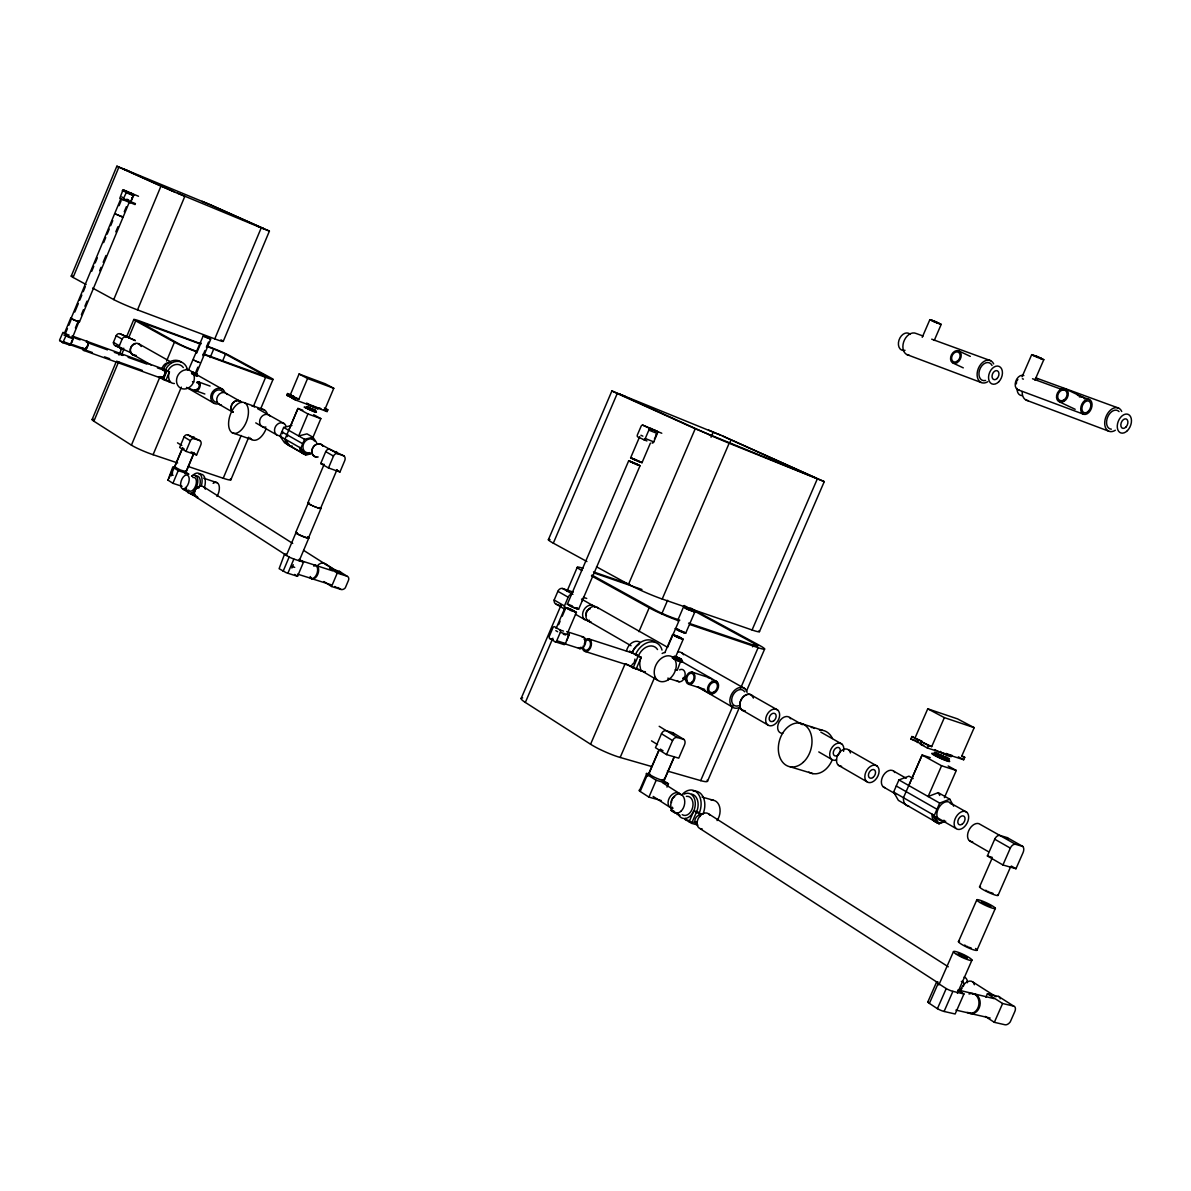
<?xml version="1.0" encoding="UTF-8"?>
<svg xmlns="http://www.w3.org/2000/svg" width="1191" height="1191" viewBox="0 0 1191 1191"><rect width="100%" height="100%" fill="white"/><g stroke="black" fill="none" stroke-linecap="round" stroke-linejoin="round"><path stroke-width="1.5" d="M122.881 199.835L126.618 191.9L123.06 189.741L119.77 198.376L130.295 202.753L133.854 194.848L123.313 189.741M62.766 342.68L66.473 334.805L62.974 332.349L59.55 340.15L62.766 342.68L70.448 345.241L73.544 336.696M197.751 497.213L190.813 494.012L191.111 493.253M193.374 494.473L193.076 495.233L197.364 496.647M194.848 494.488L194.55 495.233L190.813 494.012M697.941 825.065L691.614 823.338L685.153 819.468L685.54 818.455M689.232 821.477L692.447 822.639M71.252 276.089L116.867 166.174L207.055 203.438M86.109 284.53L73.098 277.443L118.877 167.157L116.926 166.234M64.463 333.182L70.686 318.22L71.773 318.473M120.931 198.584L71.088 318.369L72.16 319.054M65.386 333.554L67.455 328.567M68.84 325.247L70.909 320.26M74.825 311.982L78.338 303.526M79.737 300.132L81.851 295.07M83.251 291.676L85.365 286.599M91.677 271.384L93.791 266.308M95.191 262.928L97.305 257.851M103.632 242.622L105.731 237.545M107.145 234.165L109.244 229.089M110.659 225.709L112.758 220.633M119.07 205.656L121.154 200.654M75.405 327.957L77.475 322.969M81.39 314.692L83.489 309.615M84.903 306.236L87.003 301.174M99.657 270.729L101.056 267.35M103.17 262.273L105.969 255.514M115.81 231.843L117.924 226.766M124.251 211.76L126.335 206.743M72.189 338.304L79.008 321.555M78.412 321.466L79.499 321.838L129.328 202.128M220.901 339.837A18.475 1.087 22.6 0 1 214.767 338.884L137.516 309.898A18.907 1.117 22.5 0 1 113.741 299.581L160.949 186.138L118.877 167.157M130.295 352.447L115.482 345.822A3.915 3.424 -58.8 0 1 113.428 342.353L116.182 335.743A3.171 2.769 -59.1 0 1 120.023 333.778L135.268 340.552L120.023 333.778M121.422 349.231A3.945 3.439 -58.8 0 1 119.368 345.762L122.122 339.122A3.186 2.784 -59.1 0 1 125.978 337.142M137.516 309.898L184.828 196.321L179.141 193.865M92.124 419.53L116.152 361.885M118.966 355.097L121.795 348.308M126.737 336.443L133.809 319.486M177.638 462.957L153.088 454.709A17.165 1.846 22.3 0 1 131.427 445.151L93.881 421.212L118.683 361.677M121.527 354.873L123.641 349.782M128.613 337.872L135.7 320.87A17.061 1.087 22.5 0 1 142.057 321.898L200.981 343.827M131.427 445.151L160.1 376.52M166.546 361.081L174.422 342.204L135.7 320.87M166.04 369.984L169.42 371.92A9.93 8.516 -59.3 0 0 169.077 379.244L169.792 382.058L163.286 379.497L166.844 370.982L162.036 368.227M162.661 378.559L165.862 380.42L169.42 371.92L166.844 370.982M153.088 454.709L181.345 387.135M188.401 370.252L203.259 335.788M196.649 353.131L200.922 342.889M195.905 371.875L197.87 367.17M202.812 355.692L204.941 350.571M206.371 347.162L208.514 342.04M194.386 373.185L196.232 373.855L210.807 338.988L209.661 338.706M214.767 338.884L261.216 227.883L269.404 231.099L223.238 341.385M210.152 357.553L213.725 349.008L224.786 353.742L267.93 377.249L204.078 354.114M184.069 436.918L179.662 447.444L185.96 451.359L196.604 454.962L200.817 444.898A4.005 3.379 -57.6 0 0 200.162 440.73L187.925 434.849A3.231 2.739 -57.4 0 0 184.069 436.918L190.396 440.774A3.245 2.739 -57.5 0 1 194.252 438.705L200.162 440.73M182.059 486.33L172.903 483.308L167.946 480.107L172.784 466.991L173.663 467.08M169.033 478.127L172.338 470.237M171.474 474.092L182.491 447.816M193.82 453.622L186.258 471.681L180.422 470.043L174.705 466.976L182.268 448.903M222.628 360.962L225.501 354.114M185.96 451.359L190.396 440.774M172.903 483.308L178.233 470.624L173.231 467.453M185.096 473.869L194.029 452.52M187.091 490.722L184.248 489.784L184.65 488.861L184.248 489.784L188.818 492.181M193.061 495.233L196.47 487.089L198.942 487.908A9.513 5.077 -71.3 0 0 199.924 478.946A9.513 5.077 -71.3 0 0 195.532 476.177M188.163 466.485L223.223 478.261L241.178 435.489M253.4 406.399L265.608 377.324A16.853 1.087 22.7 0 0 270.759 377.845L229.699 355.662A14.56 0.908 22.6 0 0 211.373 347.698L207.904 346.417M230.905 479.705L248.755 437.186M260.903 408.29L273.037 379.378M293.046 398.181L286.793 395.293L287.522 393.551L293.79 396.439L293.046 398.181L294.609 399.03L291.721 397.973L292.465 396.231L298.867 399.208L307.576 378.5L299.075 374.004L290.41 394.608M290.172 397.124L290.902 395.382L287.522 393.551M312.161 453.131L305.491 454.843L284.604 442.814L279.974 436.174L283.652 427.45L291.929 425.395M324.399 407.977L327.853 409.838L327.123 411.565L295.234 399.893L295.978 398.151L292.465 396.231M288.728 430.323L297.973 408.468L307.933 413.947L298.658 435.966L306.995 433.866L312.92 437.201L316.612 442.576M305.491 454.843L300.847 448.144L304.568 439.315L312.92 437.201M312.31 438.884L320.841 418.637L313.665 414.706M299.075 374.004L325.217 383.785L333.778 388.296L325.128 408.841L327.853 409.838M320.721 463.493L325.709 451.642A3.633 2.963 -60.2 0 1 329.937 449.32L344.095 455.974A4.496 3.662 -60.2 0 1 344.735 460.649L339.956 471.978L328.478 467.959L320.721 463.493L323.982 464.639M299.149 559.353L303.497 562.152L297.512 576.325L286.287 572.737L279.111 568.688L284.604 553.994L286.168 554.277M309.079 503.987L307.784 503.078L324.131 464.326M295.636 532.69L308.231 503.034M286.302 555.587L295.964 532.66M283.116 571.308L289.115 557.09L196.396 497.243M328.478 467.959L333.495 456.064A3.647 2.978 -60.2 0 1 337.738 453.711L344.095 455.974M287.865 573.288L293.864 559.07L303.497 562.152M337.023 469.626L320.528 508.497M308.529 537.93L320.974 508.438L319.664 507.545M299.194 560.812L308.856 537.9M331.574 586.493L337.247 573.109L329.565 568.226L339.375 571.352L347.087 576.236A3.588 2.858 -57.4 0 1 348.457 580.389L345.316 587.803A4.436 3.543 -57.2 0 1 340.983 589.441L331.574 586.493L323.922 581.55M548.366 539.731L611.891 390.946L717.563 433.941M586.925 561.542L553.324 543.17L617.236 393.521L611.891 390.946M562.256 616.194L565.144 609.435L556.361 604.299A5.196 3.915 -60.4 0 1 554.157 600.026L557.879 591.317A4.198 3.171 -60.6 0 1 562.554 588.488L573.273 592.106M521.107 698.551L561.199 604.82M567.035 591.183L577.248 567.333M565.04 609.033A5.226 3.915 -60.5 0 1 564.43 605.936L568.167 597.197A4.228 3.171 -60.6 0 1 572.454 594.235M556.093 628.461L565.115 607.38L568.985 608.631M651.671 766.528L620.169 757.461A22.793 3.275 23.8 0 1 590.572 744.241L525.35 702.437L552.847 638.182M558.639 624.65L560.083 621.27M571.352 606.487L567.318 604.209L628.669 460.828L631.498 461.885M634.803 459.8L630.635 457.806L639.716 436.576M555.08 641.741A1.742 1.131 -72.7 0 0 556.748 640.728L560.365 632.302A1.861 1.221 -72.5 0 0 560.023 629.965L554.619 626.764A1.757 1.146 -72.4 0 0 552.922 627.791L549.379 636.068A1.965 1.28 -72.6 0 0 549.721 638.525L555.08 641.741L563.775 644.51A1.742 1.146 -72.7 0 0 565.457 643.512L569.06 635.101A1.861 1.221 -72.5 0 0 568.717 632.778M643.512 439.643A1.772 1.161 -68.3 0 0 645.254 438.511L648.857 430.13A1.98 1.295 -68.1 0 0 648.455 427.763L642.812 425.157A1.742 1.146 -68.1 0 0 641.086 426.274L637.453 434.745A1.861 1.221 -68.3 0 0 637.825 436.978L646.907 440.983M567.378 633.448L576.414 612.353L571.248 609.554M570.906 606.427L578.632 609.182L640.043 465.726L636.902 464.177M582.265 601.083L583.605 597.956M639.195 461.632L642.009 462.689L650.39 443.097M651.998 442.992A1.772 1.161 -68.3 0 0 653.755 441.876L657.328 433.509A1.965 1.295 -68.1 0 0 656.926 431.157L642.812 425.157M758.875 630.813A25.234 2.025 23.6 0 1 752.072 629.979L662.211 599.028A25.845 2.144 23.4 0 1 628.52 584.29L695.231 428.76L617.236 393.521M711.057 437.216L713.23 432.154M590.572 744.241L625.007 664.087M638.927 631.677L649.184 607.797L591.421 575.863M662.211 599.028L729.145 443.26L824.261 481.626L759.456 631.632M729.621 443.156L731.08 439.777L725.513 437.32M636.619 667.883L636.158 668.94L633.091 667.957L638.108 656.286L629.384 651.224L632.451 652.206A13.637 9.96 -60.5 0 1 639.061 644.286M638.108 656.286L641.175 657.283A13.696 9.975 -60.5 0 0 640.192 667.064L640.832 670.741L636.173 668.94L641.175 657.283L635.428 654.722A18.029 13.146 -60.5 0 1 649.795 642.009A18.029 13.146 -60.5 0 1 662.017 650.078M661.794 613.782L667.6 600.294M677.59 620.705L684.125 605.504L755.317 644.137A15.021 1.28 23.6 0 1 754.722 645.567L688.562 623.131M664.92 652.489L672.617 634.595L678.274 636.485M620.169 757.461L654.708 677.203M667.928 646.46L678.959 620.839A22.852 2.01 23.5 0 1 649.184 607.797M677.441 630.099L685.688 633.21L694.815 612.04L691.807 610.373M676.205 655.512L683.217 639.254L679.257 637.066M680.612 661.243L677.262 670.31L675.133 669.789M661.481 733.745L655.467 747.695L666.528 754.588L678.751 758.161L684.512 744.822A5.345 3.811 -59.5 0 0 684.066 739.537L672.93 732.748L666.171 730.723A4.302 3.082 -59.5 0 0 661.481 733.745L672.587 740.564A4.332 3.082 -59.5 0 1 677.292 737.512L684.066 739.537M650.271 774.448L646.862 773.48L639.656 790.199A5.345 0.819 24 0 0 640.177 791.449L648.916 797.121L661.199 800.516M640.177 791.449L647.398 774.686A5.345 0.789 24 0 1 646.862 773.48M647.562 776.353L658.995 749.839M649.021 773.51L659.025 750.3M666.528 754.588L672.587 740.564M648.916 797.121L656.167 780.284L647.398 774.686M663.491 781.504L674.225 756.627M664.236 780.313L674.24 757.089M666.99 787.102L668.434 783.752L662.3 779.852M680.076 815.448L671.039 810.386L672.394 807.23M673.481 811.979L676.637 812.843M752.072 629.979L817.279 479.005M752.578 646.817L754.052 643.423M667.422 771.053L700.68 780.611L733.075 705.623M740.445 688.592L758.116 647.681A22.391 1.906 23.6 0 0 759.114 645.18L690.482 607.991M698.12 812.054L693.817 810.877L689.127 821.73L689.559 820.733L685.153 819.468M707.499 781.236L739.001 708.362M746.325 691.42L764.637 649.05M691.614 823.338L696.318 812.47L693.817 810.877M922.221 337.321L929.858 319.664L933.461 320.915M934.25 340.447L941.203 324.384L936.841 322.299M1022.072 376.773L1031.704 354.635L1035.708 356.035M1034.905 380.123L1043.807 359.667L1040.443 358.015M920.703 743.631L910.817 738.956L911.889 736.529L921.774 741.189L920.449 744.226L927.327 747.978L963.683 759.739L964.74 757.327L962.06 755.868M915.179 737.601L927.744 708.824L957.534 718.888L974.178 727.656L961.643 756.33L964.74 757.327M945.728 821.195L939.014 823.83L898.386 800.367L893.622 792.075L898.922 779.926L908.956 776.16L913.184 778.542M917.398 742.559L918.469 740.117L921.774 741.189M927.327 747.978L928.385 745.536L931.704 746.608L944.359 717.622L974.178 727.656M944.389 797.642L956.284 770.458L941.575 765.768L928.131 796.526L938.21 792.655L949.793 799.191L953.678 806.188M939.014 823.83L934.28 815.448L939.684 803.091L949.793 799.191M908.778 785.524L922.132 755.034L930.26 757.64M987.369 855.957L994.708 839.208A5.166 3.29 -61.3 0 1 999.978 835.457L1007.199 837.615L1022.846 846.473A6.417 4.064 -61.3 0 1 1023.009 852.726L1015.968 868.73L1002.926 864.964L987.369 855.957L992.252 857.371M927.878 1001.854L936.662 981.86M979.508 886.938L991.969 858.547M958.16 990.227L963.951 993.964L955.152 1013.988L944.091 1011.457A6.595 1.161 25.6 0 1 937.406 1008.688L929.397 1003.403L938.18 983.379A5.315 0.893 25.4 0 1 937.913 981.86M938.821 984.987L953.425 951.728M958.457 941.679L976.754 899.994M937.406 1008.688L946.22 988.59L938.18 983.379M1002.926 864.964L1010.325 848.111A5.211 3.29 -61.3 0 1 1015.61 844.33L1022.846 846.473M944.091 1011.457L952.904 991.359L963.951 993.964M998.118 895.23L1010.608 866.81M957.356 993.354L971.99 960.065M977.052 950.016L995.378 908.286M985.895 997.18L987.399 993.785L998.534 996.435L1013.764 1006.142A5.092 3.126 -59.6 0 1 1014.851 1011.472L1010.266 1021.878A6.283 3.856 -59.4 0 1 1005.01 1024.766L994.336 1022.325L985.24 1016.414M994.336 1022.325L1002.614 1003.507L1013.764 1006.142M186.332 491.377L186.749 490.454M129.491 193.597L130.534 192.689M164.358 379.557L165.951 380.227M165.862 380.42L166.189 379.646M677.217 814.659L677.783 813.438A12.863 8.992 -76 0 0 689.515 816.654A12.863 8.992 -76 0 0 694.889 800.158A12.863 8.992 -76 0 0 684.081 794.144M320.974 508.438L319.962 508.453M307.784 503.078L308.811 503.093M318.354 407.992L308.603 404.181M313.754 409.644L308.782 407.53L310.538 408.066M174.705 466.976L175.524 466.946M311.447 453.116A8.933 7.354 -60 0 1 304.375 454.188L299.73 447.503A8.769 7.206 -60 0 0 303.08 453.667L307.71 453.339M196.232 373.855L197.2 374.168L195.473 373.289M680.999 661.645L675.55 659.844M683.217 639.254L679.748 638.138M694.815 612.04L687.817 609.479M576.414 612.353L566.35 607.931L567.184 608.035M567.318 604.209L569.432 604.656M941.203 324.384L939.386 323.863M1043.807 359.667L1042.75 359.429M936.766 755.436L944.046 759.248M674.389 657.477L676.324 659.01M314.632 407.56L309.764 405.55M306.936 404.091L318.057 408.93L316.151 407.813M193.82 382.043L192.51 381.656M196.202 375.627L195.771 375.15M197.111 374.182L195.116 373.527M640.043 465.726L636.247 464.282M116.614 214.44L123.09 217.149L122.42 216.822M683.842 632.629L683.515 631.93M676.95 629.161L677.277 629.845M576.563 608.527L577.397 608.631L576.444 607.842M115.14 213.755L115.81 214.201M630.635 457.806L633.448 458.863M193.463 359.667L194.059 360.307M992.981 893.31L990.287 892.446M955.911 1010.087L970.248 1013.377M969.057 1013.199L990.138 1018.037M78.412 321.585L79.291 321.853M168.363 479.705L167.946 480.107M70.894 318.205L72.085 318.548M958.204 990.019L994.128 998.639M318.994 508.215L320.26 508.542M308.514 502.989L309.481 503.227M204.405 336.234L203.438 336.07M671.039 810.386L674.18 811.25M696.318 812.47L702.884 814.287A16.912 11.865 -76.1 0 0 703.479 797.702A16.912 11.865 -76.1 0 0 693.177 791.181M931.779 320.319L932.285 320.855M939.282 323.714L938.791 323.178M702.02 797.047L713.603 800.322M1033.848 355.38L1033.475 355.528M938.478 756.002L937.525 755.868L943.734 758.89M656.167 780.284L668.434 783.752M1042.214 359.087L1040.83 358.655M939.223 754.305L938.27 754.171L945.252 757.134M935.992 822.326L936.811 822.564L932.077 814.182A12.342 8.054 -61.2 0 0 935.352 822.028L936.811 822.564A12.58 8.203 -61.2 0 0 941.798 822.326M940.473 751.417L940.086 751.729M565.606 634.967L563.298 634.222M676.16 656.837L674.255 656.256L675.893 657.209M674.255 657.209L672.543 656.881L677.307 659.457M679.972 659.01L680.954 659.189L680.24 658.638M673.883 658.087L672.245 657.953M196.009 374.852L196.47 374.748M306.846 407.843L305.432 407.575L308.99 409.362M308.931 408.87L309.079 409.228M71.505 338.214L67.753 336.859M312.637 410.701L313.605 411.059L312.489 410.344M314.722 411.729L316.478 412.101M316.062 412.324L308.305 409.138M790.228 766.81L812.843 773.629M680.642 638.45L682.056 638.733L680.225 637.527M570.206 605.102L568.569 604.745L570.34 605.996M676.905 628.952L675.103 628.565L678.096 630.262M77.713 321.362L78.829 321.734M317.714 507.813L319.292 508.319M297.556 574.136L312.593 578.856M311.595 578.632L331.009 584.736M686.775 608.229L685.793 608.303M191.111 451.925L192.317 452.312M563.879 643.527L580.032 648.678M299.313 560.142L332.617 570.846M688.964 684.363L704.7 689.381M585.362 651.522L630.902 666.037M667.794 678.155L679.138 681.773M337.247 573.109L347.087 576.236M799.89 723.131L822.371 730.277M549.721 638.525L553.205 639.641M556.748 640.728L565.457 643.512M560.365 632.302L569.06 635.101M203.453 335.788L204.286 336.085M920.449 744.226L923.754 745.298M566.722 631.558L582.846 636.768M691.792 672.037L709.24 677.679M588.354 638.778L633.82 653.472M560.023 629.965L563.507 631.096M910.817 738.956L916.013 740.638M293.864 559.07L289.115 557.09M556.361 604.299L561.482 605.996M203.706 478.216L217.298 482.757M178.233 470.624L188.893 474.167L184.947 471.681M639.969 461.929L640.758 462.153L639.716 461.557M583.411 597.331L586.731 598.448M679.808 620.169L672.9 617.801A15.319 1.355 23.5 0 1 655.765 610.298L591.942 575.059M689.515 624.426L758.116 647.681M195.428 374.644L197.736 375.388L195.458 374.242M196.381 375.805L193.761 374.748M593.505 571.903L629.741 584.424M594.488 573.109L641.949 589.5M307.918 408.23L304.137 407.128L313.843 411.61M308.752 408.826L307.293 408.439L308.305 409.049M193.344 372.411L191.691 371.83L193.835 372.947M307.829 404.359L309.005 404.776M232.215 432.735L251.896 439.628M937.436 755.63L939.193 756.255M196.738 361.439L199.656 362.615M76.79 320.96L78.115 321.51M302.782 410.21L297.929 408.439L285.036 439.077A8.679 7.176 -59.9 0 0 288.386 445.196L289.666 445.732A8.858 7.325 -59.9 0 0 292.435 446.193M304.375 454.188L288.966 445.479M675.55 656.494L677.515 657.343M679.346 658.787L681.877 659.606L676.384 656.792M1022.354 378.753L1023.411 379.125M567.214 607.827L570.102 609.063M572.543 611.117L575.179 611.817L572.38 610.06M576.533 608.735L572.35 607.097M187.27 387.864L195.652 390.871M316.181 507.277L317.997 507.917M244.751 402.856A16.257 8.784 -70.3 0 1 242.101 429.088A16.257 8.784 -70.3 0 1 228.702 421.525A16.257 8.784 -70.3 0 1 244.751 402.856L264.372 409.927M72.413 344.541L84.085 348.725M63.704 341.802L71.043 344.437M59.818 340.939L65.684 343.038M68.706 344.244L92.436 352.536M104.51 356.868L109.691 358.714M116.584 361.186L142.444 370.461M83.459 350.318L161.053 378.128M194.877 390.425L204.852 393.998M677.664 629.369L678.572 629.697M683.902 632.838L678.691 630.694M208.619 338.274L209.869 338.795M66.294 334.105L69.152 335.118M164.656 369.508L72.13 335.981A4.496 2.174 -69.9 0 1 72.979 337.976M198.45 381.894L210.078 386.092M75.093 338.08L80.095 339.882M88.476 343.008L107.428 349.856M114.321 352.342L122.941 355.439M128.107 357.315L147.059 364.148M157.406 367.885L162.572 369.746M66.264 335.639L73.604 338.289M307.933 413.947L320.841 418.637M115.482 345.822L121.393 347.966M923.04 336.011L916.117 333.48A11.523 8.114 -68.3 0 0 903.641 342.011A11.523 8.114 -68.3 0 0 909.031 355.141M931.704 339.167L990.629 360.679M1118.706 408.141L1035.872 377.889A12.133 8.173 -67.9 0 1 1037.614 379.17M1032.523 378.753L1063.637 390.142M1077.453 395.204L1089.557 399.625A7.905 5.226 -67.9 0 1 1088.887 412.443A7.905 5.226 -67.9 0 1 1080.713 408.528A7.905 5.226 -67.9 0 1 1089.557 399.625M290.902 395.382L293.79 396.439M295.978 398.151L298.867 399.208M286.793 395.293L293.492 397.749M1040.353 358.58L1041.693 359.072M931.675 320.156L938.568 322.969M937.6 323.118L938.538 323.461M197.17 351.568L192.317 349.752A11.523 0.759 22.6 0 1 179.781 344.303L138.93 321.615L199.909 343.857M203.125 354.233L265.608 377.324M1017.739 389.68L1083.229 414.111M206.817 346.432L213.725 349.008M637.23 464.669L638.808 465.19L637.766 464.594M307.576 378.5L333.778 388.296M906.961 354.62L981.146 382.505M1026.18 400.131L1108.642 431.142M192.213 372.828L193.329 373.334M194.758 374.391L195.875 374.897M194.49 375.031L197.468 376.028L195.637 375.001M307.07 407.903L309.184 408.707M75.762 320.662L77.207 321.198M193.865 372.604L192.555 372.336M197.766 361.915L198.718 362.272M309.69 407.486C297.795 403.407 323.401 414.394 313.769 409.213M207.666 337.887L209.05 338.497M1035.143 355.722L1039.788 357.628M936.513 322.687L938.18 323.416M314.513 506.622L316.478 507.366M945.014 754.037L943.257 753.308M939.937 754.558L941.694 755.288M938.344 755.943L939.401 756.359M678.632 658.504L679.748 659.07M675.342 657.596L676.592 658.087M678.304 659.874L681.371 660.782L679.689 659.635M121.75 216.702L119.829 215.928M677.113 636.128L673.778 635.116L675.61 636.307M678.721 637.721L680.255 638.465M571.189 605.445L572.305 605.891M645.254 438.511L653.755 441.876M632.466 462.272L629.92 461.364L632.838 462.823M678.066 629.369L679.599 630.099M639.999 462.019L637.096 460.783M687.147 608.229L689.842 609.345M688.696 608.958L684.215 607.395L686.403 608.646M648.455 427.763L656.926 431.157M653.919 430.1L661.779 433.241M648.857 430.13L657.328 433.509M128.702 199.984L126.782 199.195M193.686 372.47L195.145 373.081M193.106 373.17L194.059 373.557M194.029 374.108L194.982 374.57M74.661 320.215L76.164 320.811M625.23 396.32L619.499 394.117L708.094 434.239M123.864 198.882L135.432 203.646M135.059 204.554L128.479 201.889A4.496 2.188 -68.2 0 0 129.7 201.8M1036.646 356.317L1038.239 356.958M1038.85 357.985L1034.324 356.064M126.41 191.2L138.498 196.262M122.271 190.664L126.603 192.421M126.41 192.763L133.645 195.711M206.862 337.559L208.097 338.14M934.28 321.153L935.754 321.764M936.796 322.88L933.863 321.659M708.541 430.04L720.719 435.266M729.145 443.26L708.675 434.67M258.134 226.498L263.792 228.732L211.819 205.447M638.748 461.527L635.83 460.307M631.945 461.989L636.292 463.85M635.145 463.82L636.783 464.55M128.807 171.057L122.494 168.556L171.608 190.679M261.216 227.883L177.623 193.225M633.895 458.982L636.798 460.188M635.532 459.711L631.87 458.341L632.897 458.922M202.113 201.294L208.246 203.929M207.532 203.542L269.404 231.099M178.322 193.612L173.722 191.677M209.437 204.346L211.343 205.165M717.592 433.792L725.245 437.052M117.656 215.02L118.743 215.467M633.359 462.584L634.848 463.21M633.865 463.344L635.369 463.969M205.835 337.187L207.07 337.723M195.711 361.067L196.857 361.558M74.72 320.156L70.686 318.22M73.589 319.754L75.063 320.364M193.061 373.766L194.014 374.182M677.56 637.364L678.944 637.959M569.908 608.839L571.397 609.464M571.606 610.909L565.115 607.38M678.81 658.697L675.937 657.387M677.217 659.561L682.592 661.303L678.796 659.189M312.831 505.907L314.811 506.711M676.845 660.439L682.205 662.181L680.969 661.199M171.474 190.709L174.556 191.93M173.052 191.289L160.949 186.138M722.341 435.966L824.261 481.626M636.694 460.202L642.009 462.689M635.934 460.292L633.046 459.071M632.406 462.704L633.984 463.329M934.22 321.734L929.858 319.664M1039.341 357.523L1041.202 358.253M204.882 336.77L206.058 337.291M695.231 428.76L816.594 478.35L731.08 439.777M115.78 214.052L116.658 214.574M195.83 361.126L193.954 360.263M194.967 373.051L196.53 373.885M194.773 373.929L196.664 374.718M72.591 319.307L73.991 319.903M192.168 373.364L193.299 373.795M191.9 374.004L193.031 374.436M637.825 460.694L638.852 461.155M689.768 609.42L691.197 609.956M635.875 463.716L637.617 464.445M680.671 630.56L682.101 631.081M678.2 636.575L679.629 637.096M676.19 636.753L677.634 637.274M940.562 756.851L941.887 757.402M678.319 657.581L680.195 658.459M677.873 658.191L675.193 656.985M677.813 658.742L679.183 659.219M122.747 197.468L121.735 196.991M642.857 436.159L640.937 435.266M313.129 505.996L309.868 504.493M987.875 891.374L989.096 891.94M1034.145 355.871L1035.068 356.303M953.187 363.136L963.296 367.87M121.929 216.434L123.06 217.015M204.063 336.383L205.09 336.859M631.811 462.361L628.669 460.828M1059.528 401.903L1075.16 409.287M958.532 350.809L970.308 356.392M313.248 410.433L314.722 411.148M1065.23 388.802L1082.396 397.02M690.825 609.896L692.447 610.551M686.567 608.884L693.653 611.534L692.611 610.789M193.329 372.723L192.406 372.351M191.409 373.006L192.629 373.483M942.319 752.891L940.682 752.072M942.617 755.704L943.495 756.121M676.577 636.783L672.617 634.595M675.952 659.874L673.391 658.727M311.536 505.267L308.782 503.882M1041.366 358.446L1042.482 359.116M1033.148 355.514L1031.793 354.769M314.394 410.969L315.779 411.684M685.525 608.348L687.207 609.063M942.825 757.923L943.778 758.414M683.351 631.677L685.688 633.21M927.744 708.824L944.359 717.622M78.01 320.989L79.038 321.466M323.669 409.704L327.123 411.565M319.322 407.813L320.96 408.707M64.835 335.549L63.867 334.984M958.323 756.836L963.683 759.739M92.615 288.073L113.741 299.581M931.704 746.608L921.506 741.785L928.385 745.536M291.721 397.973L295.234 399.893M911.889 736.529L918.469 740.117M596.527 566.797L628.52 584.29M948.155 765.977L956.284 770.458M941.575 765.768L922.087 755.02L903.448 797.717A12.178 8.039 -61.2 0 0 906.738 805.503L908.197 806.039A12.416 8.188 -61.2 0 0 908.956 806.262M557.641 631.736L555.825 630.649M985.716 890.228L986.729 890.794M257.569 408.677L284.426 423.773M321.793 444.853L337.738 453.711M194.297 373.349L222.821 389.442M139.496 344.214L169.732 361.305M226.305 393.447L240.567 401.516A6.595 5.553 -59.6 0 0 232.334 403.496A6.595 5.553 -59.6 0 0 232.945 412.25L218.742 404.077M949.822 802.674L966.764 812.247A9.781 6.327 -61.3 0 1 962.968 827.983A9.781 6.327 -61.3 0 1 954.467 820.867A9.781 6.327 -61.3 0 1 966.764 812.247M893.756 771.202L906.232 778.274M283.652 427.45L304.568 439.315M682.22 653.159L744.837 688.621M820.837 732.137L841.873 744.062M184.143 448.977L182.67 448.069M325.709 451.642L333.495 456.064M1015.61 844.33L980.223 824.41A9.826 6.327 -61.2 0 0 968.685 830.737A9.826 6.327 -61.2 0 0 972.645 841.695M597.212 607.38L667.689 647.383M848.707 749.943L877.157 766.096A9.394 6.297 -61.1 0 1 873.628 781.266A9.394 6.297 -61.1 0 1 865.128 774.254A9.394 6.297 -61.1 0 1 877.157 766.096M751.685 695.276L777.649 710.015A8.962 6.253 -60.9 0 1 774.403 724.575A8.962 6.253 -60.9 0 1 765.917 717.682A8.962 6.253 -60.9 0 1 777.649 710.015M562.554 588.488L572.856 594.339M581.506 599.073L593.877 606.1M789.678 717.488L802.332 724.679M898.922 779.926L939.684 803.091M116.182 335.743L122.122 339.122M281.82 431.812L302.708 443.722M994.708 839.208L1010.325 848.111M680.225 660.677L716.967 681.654A7.012 5.002 -60.8 0 1 714.481 693.058A7.012 5.002 -60.8 0 1 707.692 687.594A7.012 5.002 -60.8 0 1 716.967 681.654M557.879 591.317L568.167 597.197M896.272 786L936.975 809.27M279.974 436.174L300.847 448.144M255.752 422.879L276.625 434.804M336.845 470.177L339.956 471.978M113.428 342.353L119.368 345.762M132.32 354.218L151.331 365.146M893.622 792.075L934.28 815.448M936.111 817.026L956.06 828.504M883.32 786.909L895.766 794.069M186.496 387.373L213.293 402.811M818.783 751.923L831.675 759.352M554.157 600.026L564.43 605.936M838.464 765.307L866.795 781.668M969.459 840.757L988.604 851.803M587.967 620.868L631.051 645.73M741.814 709.91L767.689 724.843M1011.308 866.036L1015.968 868.73M575.417 614.228L584.662 619.558M168.675 380.435L170.149 381.284M683.664 678.483L686.85 680.329M698 686.775L709.151 693.222M682.89 678.364L686.09 680.225M697.271 686.686L732.405 707.037M167.157 380.524L169.792 382.058M158.492 376.713L163.286 379.497M173.112 475.298L171.653 474.36M657.536 680.15L640.43 670.101A13.682 9.975 -60.5 0 0 645.403 671.679M637.661 668.866L640.832 670.741M631.811 666.394L636.173 668.94M625.841 663.7L633.091 667.957M307.606 403.675L306.697 403.049M67.143 343.574L70.031 345.286M187.925 434.849L194.252 438.705M659.189 726.302L677.292 737.512M674.314 659.025L673.436 658.444M177.489 442.829L181.836 445.508M193.433 453.012L196.604 454.962M651.492 740.847L657.566 744.598M577.412 608.154L578.632 609.182M325.411 563.849L341.251 573.898M203.721 486.925L292.718 543.424M303.645 550.376L336.443 571.189M662.464 782.651L679.436 793.459M972.63 981.846L996.018 996.763M196.47 487.089L197.87 487.982M708.511 813.795L948.289 966.794M987.399 993.785L1002.614 1003.507M337.916 587.476L340.983 589.441M78.636 321.317L79.499 321.838M182.863 488.935L184.248 489.829M653.159 796.437L670.057 807.364M936.305 981.712L699.013 827.939A8.531 5.94 -58.7 0 1 699.638 816.416A8.531 5.94 -58.7 0 1 709.598 814.972M294.624 574.434L297.512 576.325M185.498 471.011L186.258 471.681M285.974 440.402L289.666 445.732M938.21 792.655L939.773 795.454M943.57 821.433A12.58 8.203 -61.2 0 1 942.691 821.924M944.21 820.331A10.272 6.684 -61.2 0 1 936.9 815.775A10.272 6.684 -61.2 0 1 942.155 803.731A10.272 6.684 -61.2 0 1 951.281 804.148M336.279 451.568A4.481 3.662 -60.2 0 1 337.217 453.25M309.69 452.64A7.295 6 -60 0 1 303.109 448.605A7.295 6 -60 0 1 306.742 440A7.295 6 -60 0 1 314.558 441.057M287.225 436.591A7.22 5.97 -59.9 0 1 287.76 434.804M282.356 433.703A6.967 5.761 -59.9 0 1 282.863 431.991M265.921 427.063A6.699 5.598 -59.8 0 1 259.787 423.311A6.699 5.598 -59.8 0 1 263.107 415.391A6.699 5.598 -59.8 0 1 270.402 416.403M280.853 435.578A6.774 5.627 -59.9 0 1 274.585 431.261A6.774 5.627 -59.9 0 1 279.022 423.267A6.774 5.627 -59.9 0 1 286.063 426.199M192.838 477.531A7.206 3.841 -71.3 0 1 195.741 485.526A7.206 3.841 -71.3 0 1 188.565 490.126M213.129 483.338A9.468 5.106 -71.3 0 1 219.025 485.318A9.468 5.106 -71.3 0 1 216.985 496.394M191.587 476.162A9.528 5.077 -71.3 0 1 197.78 480.092A9.528 5.077 -71.3 0 1 192.6 492.449A9.528 5.077 -71.3 0 1 186.421 488.489M191.989 476.206A12.55 6.699 -71.3 0 1 200.118 474.197A12.55 6.699 -71.3 0 1 201.413 485.69M199.076 474.405A12.535 6.714 -71.3 0 1 204.644 486.762M193.418 494.682A9.513 5.092 -71.3 0 1 191.156 493.223M163.777 378.589A3.752 1.935 -70 0 1 163.375 378.232M163.524 370.595A3.752 1.935 -70 0 1 164.418 371.041M164.82 373.2A3.752 1.935 -70 0 1 162.869 377.264A3.752 1.935 -70 0 1 160.547 376.773M162.393 367.483A7.474 6.417 -59.2 0 1 171.34 362.808M187.032 368.198A13.086 11.225 -59.3 0 0 176.566 361.394A13.086 11.225 -59.3 0 0 165.37 370.148L167.946 371.071A9.915 8.516 -59.3 0 1 175.271 364.625A9.915 8.516 -59.3 0 1 183.31 367.543M163.465 369.061A13.071 11.21 -59.2 0 1 181.687 362.287M174.407 383.532A9.915 8.516 -59.3 0 1 170.239 382.043M171.028 382.43A9.915 8.501 -59.2 0 1 169.077 381.373M123.879 348.323A6.119 5.33 -59 0 1 122.435 348.442M121.05 348.159A6.119 5.33 -59 0 1 119.829 347.489A6.104 3.052 -69.8 0 0 121.14 348.159M136.34 355.469A6.163 5.36 -59.1 0 1 130.281 350.883A6.163 5.36 -59.1 0 1 135.372 343.812M138.216 343.976A6.163 5.36 -59.1 0 1 139.451 344.646M193.805 436.889A3.99 3.379 -57.5 0 1 194.431 437.707M171.415 475.79A6.223 5.255 -56.1 0 1 172.65 472.842M196.173 351.658A17.195 1.131 22.6 0 1 174.422 342.204M230.339 478.976A16.808 1.786 22.5 0 1 223.223 478.261M93.881 421.212A17.031 1.772 22.2 0 1 93.613 419.396M197.632 497.868A6.327 5.3 -56.2 0 1 196.292 488.31A6.327 5.3 -56.2 0 1 205.373 489.173M336.07 587.103A6.908 5.508 -57.2 0 1 334.775 586.463M73.098 277.443A18.728 1.072 22.5 0 1 72.934 276.342M294.713 567.333A6.982 0.893 22.7 0 1 291.869 566.44M307.859 537.052A6.982 0.804 22.7 0 1 306.757 537.707A6.982 0.804 22.7 0 1 298.465 534.342A6.982 0.804 22.7 0 1 296.708 532.526M293.254 564.713A6.997 3.975 -72.1 0 1 291.855 568.033M313.754 566.112A6.938 4.005 -72.2 0 1 318.563 568.717A6.938 4.005 -72.2 0 1 315.585 577.62A6.938 4.005 -72.2 0 1 310.256 576.533M221.452 405.044A6.536 5.523 -59.6 0 1 217.67 396.112A6.536 5.523 -59.6 0 1 227.317 394.504M134.94 355.171A6.163 5.36 -59.1 0 1 130.325 349.946A6.163 5.36 -59.1 0 1 134.94 343.514A6.163 5.36 -59.1 0 1 141.148 346.507M318.176 456.957A6.923 5.687 -60 0 1 311.953 453.131A6.923 5.687 -60 0 1 315.392 444.958A6.923 5.687 -60 0 1 322.821 445.955M339.375 571.352A3.573 2.858 -57.4 0 1 341.013 573.333M317.059 566.201A6.833 5.493 -57.1 0 1 326.423 564.876M339.658 573.094A6.893 4.02 -72.2 0 1 340.641 573.437M313.903 565.323A6.938 4.005 -72.2 0 1 317.074 573.303A6.938 4.005 -72.2 0 1 309.824 577.486M86.526 347.191A3.499 1.712 -69.9 0 1 83.742 348.382M86.764 342.293A3.499 1.712 -69.9 0 0 86.333 342.174A3.826 1.876 -69.9 0 1 86.749 342.383M72.1 337.217A3.513 1.697 -69.9 0 1 72.323 337.753M71.907 340.983A3.513 1.697 -69.9 0 1 71.505 341.787M82.983 348.501A4.466 2.188 -69.9 0 0 87.092 347.162A4.466 2.188 -69.9 0 0 86.586 341.251A4.794 2.352 -69.9 0 1 87.926 345.137A4.794 2.352 -69.9 0 1 84.963 350.214A4.794 2.352 -69.9 0 1 82.551 348.174M72.919 339.018A4.496 2.174 -69.9 0 1 70.879 343.514A4.496 2.174 -69.9 0 1 68.259 343.812M198.48 383.115A3.707 1.95 -70 0 1 198.882 384.44M197.423 388.713A3.707 1.95 -70 0 1 196.857 389.263M197.036 382.713A3.707 1.95 -70 0 1 198.093 382.743M197.14 381.849A4.645 2.442 -70 0 1 199.016 386.822A4.645 2.442 -70 0 1 194.386 389.963M262.154 409.287A16.168 8.843 -70.3 0 1 267.439 414.111M265.921 429.251A16.168 8.843 -70.3 0 1 250.11 437.946M251.882 406.027A6.64 5.568 -59.8 0 1 254.606 407.009M233.198 412.146A6.595 5.553 -59.6 0 1 233.138 402.737A6.595 5.553 -59.6 0 1 241.847 402.484M131.546 194.49A3.513 1.712 -68.2 0 1 131.903 194.788M132.052 197.602A3.513 1.712 -68.2 0 1 131.754 198.465M131.352 193.493A4.496 2.188 -68.2 0 1 132.692 194.609M132.826 195.458A4.496 2.188 -68.2 0 1 132.782 196.47M132.573 197.557A4.496 2.188 -68.2 0 1 130.385 201.339M307.531 537.096A6.982 0.804 22.7 0 1 305.983 537.617A6.982 0.804 22.7 0 1 297.303 533.94A6.982 0.804 22.7 0 1 297.348 532.779M316.642 456.957A6.923 5.687 -60 0 1 312.846 447.608A6.923 5.687 -60 0 1 322.85 445.776M216.985 402.394A6.506 5.508 -59.5 0 1 213.204 393.492A6.506 5.508 -59.5 0 1 222.836 391.884M218.608 403.853A8.218 6.967 -59.5 0 1 210.837 398.523A8.218 6.967 -59.5 0 1 216.241 388.802A8.218 6.967 -59.5 0 1 224.95 392.464M186.392 368.912A8.039 6.878 -59.4 0 1 187.955 369.776M197.051 390.053A3.707 1.95 -70 0 1 196.009 390.023M197.185 382.728A4.645 2.442 -70 0 1 200.133 383.815A4.645 2.442 -70 0 1 198.629 389.517A4.645 2.442 -70 0 1 195.16 390.41M87.256 345.941A3.826 1.876 -69.9 0 1 85.127 349.305A3.826 1.876 -69.9 0 1 83.206 348.487M163.807 370.237A3.752 1.935 -70 0 1 164.686 370.729M164.953 371.309A3.752 1.935 -70 0 1 163.867 376.043A3.752 1.935 -70 0 1 161.023 376.892M162.631 369.91A4.69 2.412 -70 0 1 165.594 371.294A4.69 2.412 -70 0 1 163.554 377.294A4.69 2.412 -70 0 1 160.249 376.937M985.567 380.45A9.424 6.461 -68.1 0 1 978.987 375.031A9.424 6.461 -68.1 0 1 983.826 363.91A9.424 6.461 -68.1 0 1 992.058 365.488M987.756 381.745A11.91 8.158 -68.1 0 1 977.498 377.711A11.91 8.158 -68.1 0 1 982.545 362.466A11.91 8.158 -68.1 0 1 993.681 363.895M905.026 350.303A9.096 6.417 -68.3 0 1 898.997 340.105A9.096 6.417 -68.3 0 1 910.237 334.373M1111.337 429.162A9.945 6.506 -67.7 0 1 1107.779 416.835A9.945 6.506 -67.7 0 1 1119.034 411.58M1115.357 430.249A12.565 8.218 -67.7 0 1 1105.025 426.184A12.565 8.218 -67.7 0 1 1110.459 410.136A12.565 8.218 -67.7 0 1 1121.728 411.461M1028.265 400.652A12.133 8.173 -67.9 0 1 1022.176 391.541M1021.878 395.62A9.588 6.476 -68 0 1 1017.054 388.415M1019.064 390.023A7.697 5.211 -68 0 1 1015.729 381.343A7.697 5.211 -68 0 1 1023.873 375.582M1016.355 383.904A6.089 4.124 -68 0 1 1016.578 382.371M1017.069 380.867A6.089 4.124 -68 0 1 1017.829 379.482M1079.433 396.96A7.116 5.464 -61.6 0 1 1084.599 398.851M738.614 705.757A8.828 6.238 -60.9 0 1 731.78 701.529A8.828 6.238 -60.9 0 1 736.261 691.167A8.828 6.238 -60.9 0 1 744.628 691.807M744.851 710.744A8.858 6.238 -60.9 0 1 739.745 704.119A8.858 6.238 -60.9 0 1 746.087 694.71A8.858 6.238 -60.9 0 1 753.382 698.075M738.599 707.826A11.151 7.875 -60.9 0 1 729.875 701.678A11.151 7.875 -60.9 0 1 737.11 688.458A11.151 7.875 -60.9 0 1 747.07 692.343M678.334 651.879A10.808 7.816 -60.8 0 1 683.589 654.737M649.765 429.266A1.742 1.146 -68.1 0 1 651.269 428.537M651.73 429.996A6.193 4.079 -68.2 0 1 655.452 431.723M655.913 434.432A6.193 4.079 -68.2 0 1 654.44 438.928M585.257 641.19A5.255 3.484 -72.7 0 1 590.394 642.619A5.255 3.484 -72.7 0 1 587.237 649.973A5.255 3.484 -72.7 0 1 583.203 645.998M584.855 640.207A6.565 4.347 -72.7 0 1 591.153 641.517A6.565 4.347 -72.7 0 1 588.116 650.733A6.565 4.347 -72.7 0 1 582.354 647.8M636.649 654.41A6.476 4.377 -72.8 0 1 638.227 656.315M632.644 666.603A6.476 4.377 -72.8 0 1 631.572 666.216M583.977 638.912A4.794 3.171 -72.6 0 1 584.453 639.746M584.781 641.949A4.794 3.171 -72.6 0 1 584.215 644.361M581.193 647.338A4.794 3.171 -72.6 0 1 580.345 647.383M581.759 636.828A6.149 4.049 -72.6 0 1 585.272 644.063A6.149 4.049 -72.6 0 1 578.201 647.591M567.958 636.009A6.178 4.035 -72.6 0 1 566.469 640.505M553.324 543.17A25.205 2.025 23.2 0 1 550.034 539.597M581.789 570.534A22.391 1.92 23.3 0 1 582.905 568.271M707.097 780.179A22.331 3.111 24 0 1 700.68 780.611M525.35 702.437A22.331 3.126 23.5 0 1 522.67 697.926M975.548 948.483A10.257 1.548 25.2 0 1 974.104 950.001A10.257 1.548 25.2 0 1 962.134 944.642A10.257 1.548 25.2 0 1 959.484 941.277M971.201 947.991A5.121 0.774 25.2 0 1 969.191 947.307M967.985 946.8A5.121 0.774 25.2 0 1 966.779 946.235M965.633 945.639A5.121 0.774 25.2 0 1 964.636 945.044M591.004 621.866A8.203 6.119 -60.6 0 1 587.208 611.206A8.203 6.119 -60.6 0 1 598.299 608.601M589.411 620.273A8.188 6.119 -60.6 0 1 582.712 616.164A8.188 6.119 -60.6 0 1 586.85 606.517A8.188 6.119 -60.6 0 1 594.964 607.321M586.419 615.583A4.094 3.052 -60.6 0 1 586.582 611.385A4.094 3.052 -60.6 0 1 590.066 608.958M702.05 828.757A8.531 5.94 -58.7 0 1 700.412 828.623M964.1 977.111A9.602 6.015 -59.4 0 1 967.39 982.724M961.345 981.429A4.809 3.007 -59.4 0 1 963.296 986.535M961.926 988.604A4.809 3.007 -59.4 0 1 958.368 990.168M672.93 732.748A5.315 3.796 -59.5 0 1 673.749 734.162M663.491 779.316A8.337 1.221 24 0 1 660.797 779.837A8.337 1.221 24 0 1 650.822 775.252M649.735 774.492A8.337 1.221 24 0 1 649.437 773.346M663.03 750.732A8.337 1.131 23.9 0 1 660.454 749.124M673.064 808.198A8.397 5.925 -58.6 0 1 669.402 797.806A8.397 5.925 -58.6 0 1 680.508 794.62M671.53 802.54A4.198 2.963 -58.6 0 1 674.716 796.705M998.534 996.435A5.047 3.126 -59.5 0 1 1000.217 998.817M960.542 990.778A9.632 6.015 -59.4 0 1 967.673 981.622A9.632 6.015 -59.4 0 1 974.327 984.749M969.027 993.994A10.004 7.846 -82.8 0 1 978.928 1004.117A10.004 7.846 -82.8 0 1 967.166 1012.35M952.904 991.359A6.595 1.102 25.5 0 1 946.22 988.59M929.397 1003.403A5.315 0.938 25.6 0 1 928.429 1001.72M972.258 993.666A9.99 7.846 -82.8 0 1 979.925 1005.576A9.99 7.846 -82.8 0 1 968.357 1012.529M698.879 813.959A4.853 3.394 -58.6 0 1 700.1 816.49M697.375 821.716A4.853 3.394 -58.6 0 1 695.395 822.519M694.457 822.46A4.853 3.394 -58.6 0 1 693.638 822.118M696.914 824.053A4.853 3.394 -58.6 0 1 695.321 818.842A4.853 3.394 -58.6 0 1 700.531 815.18M686.373 796.362A9.722 6.804 -76 0 1 692.7 807.245A9.722 6.804 -76 0 1 682.205 814.674M681.52 795.29A16.942 11.865 -76.1 0 1 697.211 792.715A16.942 11.865 -76.1 0 1 699.162 813.259L696.661 811.652A12.848 8.992 -76.1 0 0 691.703 794.144M711.221 800.278A12.744 9.007 -76.2 0 1 719.543 806.62A12.744 9.007 -76.2 0 1 717.071 820.569M950.165 755.481A9.171 0.849 24.1 0 1 948.483 755.943A9.171 0.849 24.1 0 1 937.421 751.015M936.022 750.211A9.171 0.849 24.1 0 1 935.114 749.586M951.892 755.288A9.171 0.834 24.1 0 1 946.22 753.441M945.356 756.553A8.307 0.774 24.1 0 1 947.857 758.935A8.307 0.774 24.1 0 1 936.23 753.829A8.307 0.774 24.1 0 1 937.793 753.233M948.512 760.915A8.307 0.789 24.2 0 1 938.478 757.089A8.307 0.789 24.2 0 1 934.384 754.067M935.53 754.394A8.307 0.789 24.2 0 1 937.049 754.93M946.235 759.099A8.307 0.789 24.2 0 1 947.5 759.828M884.779 787.683A9.468 6.312 -61.2 0 1 883.603 774.999A9.468 6.312 -61.2 0 1 894.843 772.527M948.304 760.26A9.826 0.923 24.2 0 1 946.19 760.662A9.826 0.923 24.2 0 1 934.101 755.183A9.826 0.923 24.2 0 1 934.161 753.829M819.497 730.143A22.212 16.346 -74.5 0 1 832.464 738.509M832.077 760.26A22.212 16.346 -74.5 0 1 808.838 772.125M811.235 727.478A9.111 6.268 -61 0 1 814.361 728.475M836.633 759.932A9.23 6.283 -61.1 0 1 829.725 753.561A9.23 6.283 -61.1 0 1 838.136 743.139A9.23 6.283 -61.1 0 1 843.57 751.357M782.785 733.373A9.022 6.253 -60.9 0 1 779.137 721.969A9.022 6.253 -60.9 0 1 790.764 718.769M744.926 710.893A8.858 6.238 -60.9 0 1 741.249 699.638A8.858 6.238 -60.9 0 1 752.786 696.541M1007.199 837.615A6.372 4.049 -61.3 0 1 1008.003 839.253M997.656 894.635A10.257 1.34 24.9 0 1 988.158 892.253A10.257 1.34 24.9 0 1 980.491 886.655M662.136 653.502A6.833 4.972 -60.7 0 1 664.98 652.579M708.064 677.724A6.297 4.407 -73.1 0 1 711.935 679.942M634.907 659.085A5.196 3.513 -72.8 0 1 634.356 661.705M633.746 662.896A5.196 3.513 -72.8 0 1 632.049 664.623M626.451 651.105A10.272 7.533 -60.5 0 1 632.227 642.634A10.272 7.533 -60.5 0 1 640.267 642.485M631.989 652.742A17.999 13.146 -60.5 0 1 654.767 642.009M638.495 655.72A13.682 9.975 -60.5 0 1 647.964 646.43A13.682 9.975 -60.5 0 1 657.536 649.557M841.605 766.275A9.275 6.283 -61 0 1 836.514 759.486A9.275 6.283 -61 0 1 843.109 749.601A9.275 6.283 -61 0 1 850.463 752.98M683.649 677.366A5.092 3.513 -73 0 1 683.024 678.513M679.599 669.893A6.372 4.407 -73 0 1 684.825 672.096A6.372 4.407 -73 0 1 683.009 680.061A6.372 4.407 -73 0 1 677.143 680.612M696.139 822.534L695.842 823.279L696.139 822.534M161.381 376.862L161.068 377.636L161.381 376.862M990.718 906.217L981.414 902.063L990.718 906.217M186.392 487.045A7.22 3.841 -71.2 0 0 187.672 475.298A7.22 3.841 -71.2 0 0 180.66 483.412A7.22 3.841 -71.2 0 0 186.392 487.045M188.416 387.938A9.99 8.531 -59.3 0 0 191.245 371.279A9.99 8.531 -59.3 0 0 176.655 378.917A9.99 8.531 -59.3 0 0 188.416 387.938M997.09 378.515A4.734 3.231 -68.1 0 0 997.388 370.818A4.734 3.231 -68.1 0 0 992.029 376.118A4.734 3.231 -68.1 0 0 997.09 378.515M998.653 381.894A9.468 6.461 -68.1 0 0 999.279 366.471A9.468 6.461 -68.1 0 0 988.545 377.071A9.468 6.461 -68.1 0 0 998.653 381.894M956.983 361.424A5.389 3.93 -62.9 0 0 958.889 352.566A5.389 3.93 -62.9 0 0 951.743 356.943A5.389 3.93 -62.9 0 0 956.983 361.424M957.266 362.54A6.729 4.913 -62.9 0 0 959.648 351.464A6.729 4.913 -62.9 0 0 950.716 356.943A6.729 4.913 -62.9 0 0 957.266 362.54M1125.912 427.107A5.002 3.245 -67.7 0 0 1126.373 419.038A5.002 3.245 -67.7 0 0 1120.82 424.681A5.002 3.245 -67.7 0 0 1125.912 427.107M1127.43 430.621A9.99 6.506 -67.7 0 0 1128.383 414.468A9.99 6.506 -67.7 0 0 1117.277 425.738A9.99 6.506 -67.7 0 0 1127.43 430.621M1088.366 411.282A6.268 4.139 -67.9 0 0 1088.902 401.144A6.268 4.139 -67.9 0 0 1081.89 408.185A6.268 4.139 -67.9 0 0 1088.366 411.282M1063.682 400.131A5.732 4.377 -61.7 0 0 1065.647 390.678A5.732 4.377 -61.7 0 0 1057.816 395.248A5.732 4.377 -61.7 0 0 1063.682 400.131M1064.025 401.322A7.161 5.464 -61.7 0 0 1066.466 389.517A7.161 5.464 -61.7 0 0 1056.67 395.233A7.161 5.464 -61.7 0 0 1064.025 401.322M979.895 902.48A10.257 1.385 25 0 0 995.2 908.614A10.257 1.385 25 0 0 983.096 901.349A10.257 1.385 25 0 0 979.895 902.48M956.492 954.348A10.257 1.593 25.3 0 0 971.796 960.437A10.257 1.593 25.3 0 0 959.827 952.919A10.257 1.593 25.3 0 0 956.492 954.348M959.589 955.122A5.121 0.789 25.3 0 0 967.241 958.16A5.121 0.789 25.3 0 0 961.271 954.408A5.121 0.789 25.3 0 0 959.589 955.122M680.954 811.25A9.751 6.804 -76 0 0 681.55 794.739A9.751 6.804 -76 0 0 670.756 804.744A9.751 6.804 -76 0 0 680.954 811.25M962.209 824.172A4.883 3.171 -61.3 0 0 964.1 816.311A4.883 3.171 -61.3 0 0 957.951 820.629A4.883 3.171 -61.3 0 0 962.209 824.172M803.255 762.285A22.391 16.317 -74.3 0 0 803.91 724.56A22.391 16.317 -74.3 0 0 778.333 748.127A22.391 16.317 -74.3 0 0 803.255 762.285M837.615 755.347A4.615 3.141 -61.1 0 0 839.327 747.888A4.615 3.141 -61.1 0 0 833.372 751.878A4.615 3.141 -61.1 0 0 837.615 755.347M773.54 721.002A4.481 3.126 -60.9 0 0 775.162 713.722A4.481 3.126 -60.9 0 0 769.297 717.563A4.481 3.126 -60.9 0 0 773.54 721.002M714.198 691.897A5.553 3.96 -60.8 0 0 716.163 682.86A5.553 3.96 -60.8 0 0 708.809 687.564A5.553 3.96 -60.8 0 0 714.198 691.897M692.075 682.056A5.077 3.513 -73 0 0 692.373 673.57A5.077 3.513 -73 0 0 686.716 678.989A5.077 3.513 -73 0 0 692.075 682.056M692.492 683.024A6.342 4.407 -73 0 0 692.879 672.409A6.342 4.407 -73 0 0 685.793 679.183A6.342 4.407 -73 0 0 692.492 683.024M668.166 679.867A13.801 9.99 -60.5 0 0 673.004 657.402A13.801 9.99 -60.5 0 0 654.574 668.985A13.801 9.99 -60.5 0 0 668.166 679.867M872.809 777.574A4.69 3.156 -61.1 0 0 874.566 769.982A4.69 3.156 -61.1 0 0 868.552 774.076A4.69 3.156 -61.1 0 0 872.809 777.574"/></g></svg>
